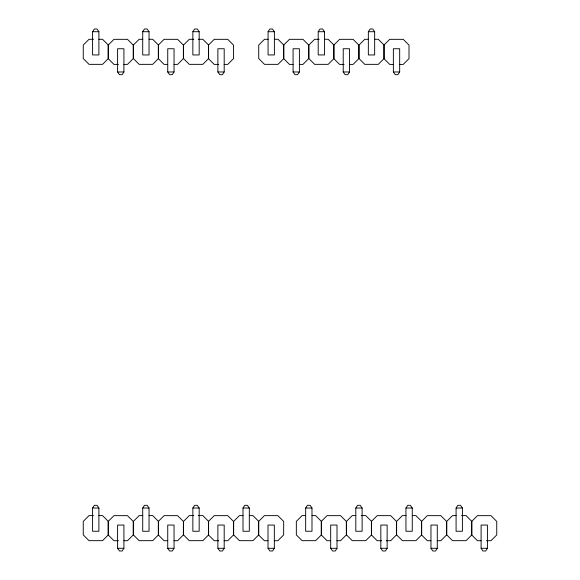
<?xml version="1.0" encoding="UTF-8"?>
<svg xmlns="http://www.w3.org/2000/svg" width="580" height="580" viewBox="0 0 580 580"><rect width="100%" height="100%" fill="white"/><g stroke="black" fill="none" stroke-linecap="round" stroke-linejoin="round"><path stroke-width="0.87" d="M92.582 31.712L94.351 29L96.99 29L98.897 31.712L98.897 54.948L92.582 54.948L92.582 31.712L98.897 31.712M142.716 31.712L144.485 29L147.124 29L149.038 31.712L149.038 54.948L142.716 54.948L142.716 31.712L149.038 31.712M123.917 71.971L122.148 74.682L119.509 74.682L117.595 71.971L117.595 48.742L123.917 48.742L123.917 71.971L117.595 71.971M192.857 31.712L194.626 29L197.265 29L199.172 31.712L199.172 54.948L192.857 54.948L192.857 31.712L199.172 31.712M174.051 71.971L172.282 74.682L169.65 74.682L167.736 71.971L167.736 48.742L174.051 48.742L174.051 71.971L167.736 71.971M224.192 71.971L222.423 74.682L219.784 74.682L217.877 71.971L217.877 48.742L224.192 48.742L224.192 71.971L217.877 71.971M268.069 31.712L269.838 29L272.469 29L274.383 31.712L274.383 54.948L268.069 54.948L268.069 31.712L274.383 31.712M318.202 31.712L319.971 29L322.611 29L324.524 31.712L324.524 54.948L318.202 54.948L318.202 31.712L324.524 31.712M299.396 71.971L297.634 74.682L294.995 74.682L293.081 71.971L293.081 48.742L299.396 48.742L299.396 71.971L293.081 71.971M368.344 31.712L370.113 29L372.751 29L374.658 31.712L374.658 54.948L368.344 54.948L368.344 31.712L374.658 31.712M349.537 71.971L347.768 74.682L345.129 74.682L343.222 71.971L343.222 48.742L349.537 48.742L349.537 71.971L343.222 71.971M92.582 508.029L94.351 505.318L96.99 505.318L98.897 508.029L98.897 531.258L92.582 531.258L92.582 508.029L98.897 508.029M399.678 71.971L397.909 74.682L395.27 74.682L393.363 71.971L393.363 48.742L399.678 48.742L399.678 71.971L393.363 71.971M142.716 508.029L144.485 505.318L147.124 505.318L149.038 508.029L149.038 531.258L142.716 531.258L142.716 508.029L149.038 508.029M123.917 548.288L122.148 551L119.509 551L117.595 548.288L117.595 525.052L123.917 525.052L123.917 548.288L117.595 548.288M192.857 508.029L194.626 505.318L197.265 505.318L199.172 508.029L199.172 531.258L192.857 531.258L192.857 508.029L199.172 508.029M174.051 548.288L172.282 551L169.65 551L167.736 548.288L167.736 525.052L174.051 525.052L174.051 548.288L167.736 548.288M242.998 508.029L244.767 505.318L247.406 505.318L249.313 508.029L249.313 531.258L242.998 531.258L242.998 508.029L249.313 508.029M224.192 548.288L222.423 551L219.784 551L217.877 548.288L217.877 525.052L224.192 525.052L224.192 548.288L217.877 548.288M274.333 548.288L272.564 551L269.925 551L268.011 548.288L268.011 525.052L274.333 525.052L274.333 548.288L268.011 548.288M305.667 508.029L307.436 505.318L310.075 505.318L311.989 508.029L311.989 531.258L305.667 531.258L305.667 508.029L311.989 508.029M355.808 508.029L357.577 505.318L360.216 505.318L362.123 508.029L362.123 531.258L355.808 531.258L355.808 508.029L362.123 508.029M337.002 548.288L335.233 551L332.594 551L330.687 548.288L330.687 525.052L337.002 525.052L337.002 548.288L330.687 548.288M405.949 508.029L407.718 505.318L410.35 505.318L412.264 508.029L412.264 531.258L405.949 531.258L405.949 508.029L412.264 508.029M387.143 548.288L385.374 551L382.735 551L380.828 548.288L380.828 525.052L387.143 525.052L387.143 548.288L380.828 548.288M456.083 508.029L457.852 505.318L460.491 505.318L462.405 508.029L462.405 531.258L456.083 531.258L456.083 508.029L462.405 508.029M437.284 548.288L435.515 551L432.876 551L430.962 548.288L430.962 525.052L437.284 525.052L437.284 548.288L430.962 548.288M487.417 548.288L485.649 551L483.01 551L481.103 548.288L481.103 525.052L487.417 525.052L487.417 548.288L481.103 548.288M93.532 39.288L89.03 39.288L83.252 45.066L83.252 58.573L89.03 64.351L102.537 64.351L108.322 58.573L108.322 45.066L102.537 39.288L98.934 39.288M142.774 39.288L139.171 39.288L133.385 45.066L133.385 58.573L139.171 64.351L152.678 64.351L158.456 58.573L158.456 45.066L152.678 39.288L149.075 39.288M193.807 39.288L189.305 39.288L183.526 45.066L183.526 58.573L189.305 64.351L202.819 64.351L208.597 58.573L208.597 45.066L202.819 39.288L198.309 39.288M268.119 39.288L264.516 39.288L258.731 45.066L258.731 58.573L264.516 64.351L278.023 64.351L283.801 58.573L283.801 45.066L278.023 39.288L274.42 39.288M319.16 39.288L314.65 39.288L308.872 45.066L308.872 58.573L314.65 64.351L328.164 64.351L333.942 58.573L333.942 45.066L328.164 39.288L324.561 39.288M368.394 39.288L364.791 39.288L359.013 45.066L359.013 58.573L364.791 64.351L378.298 64.351L384.083 58.573L384.083 45.066L378.298 39.288L374.695 39.288M118.458 64.402L113.956 64.402L108.177 58.616L108.177 45.109L113.956 39.331L127.469 39.331L133.248 45.109L133.248 58.616L127.469 64.402L123.866 64.402M167.7 64.402L164.096 64.402L158.318 58.616L158.318 45.109L164.096 39.331L177.603 39.331L183.381 45.109L183.381 58.616L177.603 64.402L174 64.402M218.74 64.402L214.237 64.402L208.452 58.616L208.452 45.109L214.237 39.331L227.744 39.331L233.523 45.109L233.523 58.616L227.744 64.402L224.141 64.402M293.045 64.402L289.442 64.402L283.663 58.616L283.663 45.109L289.442 39.331L302.949 39.331L308.734 45.109L308.734 58.616L302.949 64.402L299.345 64.402M344.085 64.402L339.583 64.402L333.797 58.616L333.797 45.109L339.583 39.331L353.089 39.331L358.868 45.109L358.868 58.616L353.089 64.402L349.486 64.402M393.32 64.402L389.716 64.402L383.938 58.616L383.938 45.109L389.716 39.331L403.23 39.331L409.009 45.109L409.009 58.616L403.23 64.402L399.627 64.402M93.532 515.598L89.03 515.598L83.252 521.384L83.252 534.89L89.03 540.669L102.537 540.669L108.322 534.89L108.322 521.384L102.537 515.598L98.934 515.598M142.774 515.598L139.171 515.598L133.385 521.384L133.385 534.89L139.171 540.669L152.678 540.669L158.456 534.89L158.456 521.384L152.678 515.598L149.075 515.598M193.807 515.598L189.305 515.598L183.526 521.384L183.526 534.89L189.305 540.669L202.819 540.669L208.597 534.89L208.597 521.384L202.819 515.598L198.309 515.598M243.049 515.598L239.446 515.598L233.667 521.384L233.667 534.89L239.446 540.669L252.952 540.669L258.731 534.89L258.731 521.384L252.952 515.598L249.349 515.598M305.718 515.598L302.122 515.598L296.337 521.384L296.337 534.89L302.122 540.669L315.629 540.669L321.407 534.89L321.407 521.384L315.629 515.598L312.025 515.598M355.859 515.598L352.256 515.598L346.477 521.384L346.477 534.89L352.256 540.669L365.762 540.669L371.548 534.89L371.548 521.384L365.762 515.598L361.26 515.598M406 515.598L402.397 515.598L396.618 521.384L396.618 534.89L402.397 540.669L415.903 540.669L421.682 534.89L421.682 521.384L415.903 515.598L412.3 515.598M456.134 515.598L452.53 515.598L446.752 521.384L446.752 534.89L452.53 540.669L466.045 540.669L471.823 534.89L471.823 521.384L466.045 515.598L461.542 515.598M118.458 540.712L113.956 540.712L108.177 534.934L108.177 521.427L113.956 515.649L127.469 515.649L133.248 521.427L133.248 534.934L127.469 540.712L123.866 540.712M167.7 540.712L164.096 540.712L158.318 534.934L158.318 521.427L164.096 515.649L177.603 515.649L183.381 521.427L183.381 534.934L177.603 540.712L174 540.712M218.74 540.712L214.237 540.712L208.452 534.934L208.452 521.427L214.237 515.649L227.744 515.649L233.523 521.427L233.523 534.934L227.744 540.712L224.141 540.712M267.974 540.712L264.371 540.712L258.593 534.934L258.593 521.427L264.371 515.649L277.878 515.649L283.663 521.427L283.663 534.934L277.878 540.712L274.282 540.712M330.651 540.712L327.048 540.712L321.269 534.934L321.269 521.427L327.048 515.649L340.554 515.649L346.332 521.427L346.332 534.934L340.554 540.712L336.951 540.712M381.691 540.712L377.181 540.712L371.403 534.934L371.403 521.427L377.181 515.649L390.695 515.649L396.474 521.427L396.474 534.934L390.695 540.712L386.193 540.712M430.925 540.712L427.322 540.712L421.544 534.934L421.544 521.427L427.322 515.649L440.829 515.649L446.614 521.427L446.614 534.934L440.829 540.712L437.226 540.712M481.066 540.712L477.463 540.712L471.678 534.934L471.678 521.427L477.463 515.649L490.97 515.649L496.748 521.427L496.748 534.934L490.97 540.712L486.468 540.712"/></g></svg>
